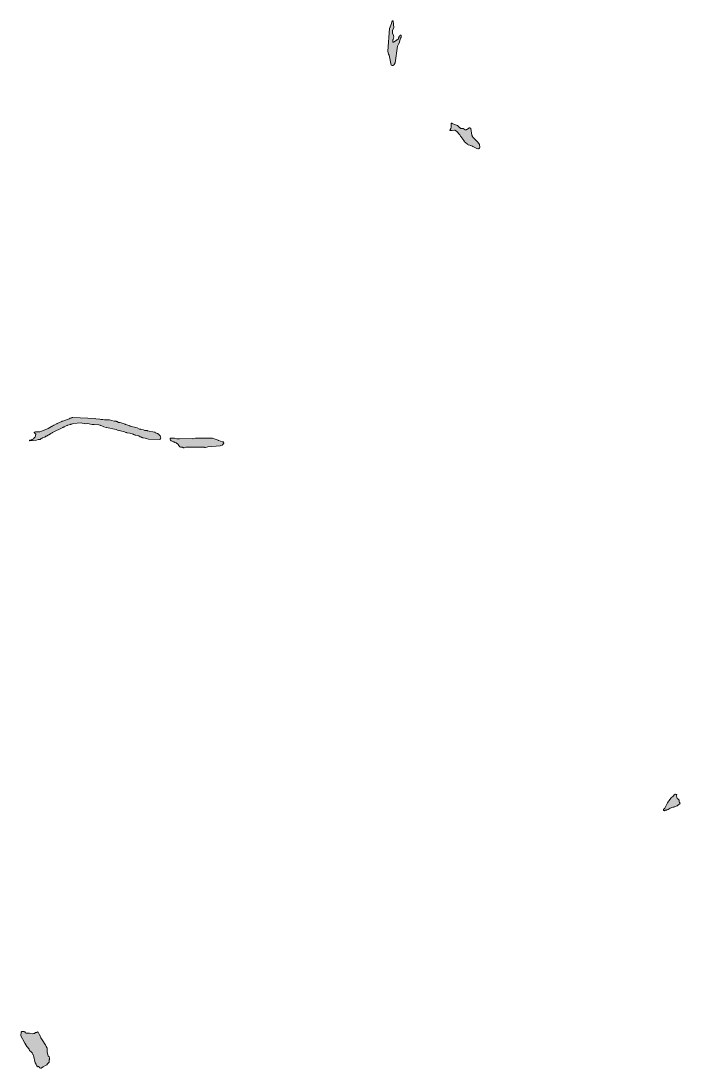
# Model space of a CAD drawing. Header units: inches. Extents: x -230 to 1081, y -574 to 1166.
# Drawn here: x -230 to 196, y -433 to 243 of the extents above; entities that cross this region are included whole.
import ezdxf

# ---------------------------------------------------------------- set-up
doc = ezdxf.new("R2010")
doc.units = ezdxf.units.IN
doc.header["$MEASUREMENT"] = 0
doc.layers.add('Layer 1', color=7, linetype='Continuous')

# ---------------------------------------------------------------- blocks, each defined once
blk = doc.blocks.new('block 2')
at = {"layer": 'Layer 1', "true_color": 0xffffff}
h = blk.add_hatch(color=7, dxfattribs=at)
h.dxf.hatch_style = 2
h.paths.add_polyline_path([(15.59, 234.26), (15.42, 234.13), (15.17, 233.79), (15.13, 233.78), (15, 233.79), (14.96, 233.79), (14.85, 233.58), (14.8, 233.55), (14.68, 233.51), (14.64, 233.47), (14.63, 233.4), (14.65, 233.23), (14.64, 233.15), (14.27, 232.52), (14.15, 231.93), (14.02, 231.69), (13.37, 231.14), (13.33, 231.13), (13.2, 231.15), (13.16, 231.14), (12.84, 230.83), (11.07, 229.73), (10.69, 229.73), (10.51, 230.19), (10.62, 231.14), (10.83, 231.46), (11.25, 233.26), (11.1, 234.11), (10.46, 235.48), (10.3, 236.33), (10.39, 237.15), (11.15, 239.19), (10.76, 243.25), (10.72, 243.32), (10.57, 243.42), (10.42, 243.42), (10.19, 243.32), (10.09, 243.11), (9.9, 243), (9.87, 243), (9.77, 241.73), (8.82, 239.51), (8.81, 239.43), (8.83, 239.26), (8.82, 239.19), (8.78, 239.16), (8.64, 239.12), (8.6, 239.08), (8.47, 238.65), (8.39, 238.55), (8.38, 238.52), (7.42, 223.81), (7.84, 222.02), (7.97, 221.83), (7.98, 221.79), (7.96, 221.66), (7.97, 221.61), (8.04, 221.53), (8.23, 221.37), (8.29, 221.3), (9.56, 214.94), (9.62, 214.85), (9.68, 214.81), (10.22, 214.61), (10.54, 214.6), (10.85, 214.68), (11.15, 214.84), (11.25, 215.05), (11.46, 215.26), (12, 216.39), (13.69, 227.12), (14.53, 228.81), (14.54, 228.86), (14.53, 229.03), (14.56, 229.07), (14.59, 229.1), (14.62, 229.11), (14.64, 229.13), (15.49, 232.31), (15.91, 232.73), (15.92, 233.95), (15.8, 234.21)])
h = blk.add_hatch(color=7, dxfattribs=at)
h.dxf.hatch_style = 2
h.paths.add_polyline_path([(66.54, 163.57), (66.42, 163.7), (66.4, 163.74), (66.42, 163.86), (66.42, 163.91), (65.86, 164.43), (65.77, 164.71), (65.74, 164.73), (65.71, 164.73), (65.67, 164.76), (64.72, 166.03), (62.39, 168.14), (61.86, 168.99), (61.85, 169.06), (61.87, 169.23), (61.86, 169.31), (61.65, 169.52), (60.95, 173.84), (60.91, 173.97), (60.7, 174.16), (60.41, 174.3), (60.1, 174.38), (59.85, 174.39), (59.76, 174.35), (59.76, 174.27), (59.77, 174.17), (59.74, 174.07), (59.67, 174.01), (59.52, 174.01), (59.43, 173.97), (59.28, 173.81), (59.21, 173.75), (59.17, 173.75), (59.05, 173.76), (59, 173.75), (58.98, 173.72), (58.93, 173.58), (58.9, 173.54), (58.16, 173.33), (57.94, 173.12), (57.6, 173.03), (57.32, 173.09), (55.93, 173.86), (54.56, 173.97), (54.34, 174.18), (54.24, 174.21), (54.02, 174.24), (53.92, 174.29), (52.64, 175.65), (52.33, 175.87), (49.26, 176.91), (48.84, 177.25), (48.66, 177.33), (48.48, 177.36), (48.32, 177.33), (48.2, 177.25), (48.19, 177.18), (48.23, 177.12), (48.31, 177.04), (48.31, 175.03), (48.29, 174.95), (48.2, 174.81), (48.1, 173.86), (47.89, 173.65), (47.85, 173.54), (47.82, 173.33), (47.78, 173.23), (47.74, 173.26), (47.53, 173.1), (47.34, 172.85), (47.36, 172.59), (47.5, 172.53), (49.01, 172.54), (50.43, 172.86), (50.64, 172.8), (51.7, 172.17), (53.92, 169.84), (54.34, 168.99), (54.5, 168.84), (56.41, 166.17), (56.57, 166.03), (56.61, 165.92), (56.63, 165.7), (56.67, 165.6), (58.79, 163.7), (58.83, 163.69), (58.96, 163.7), (59, 163.7), (59.24, 163.44), (59.32, 163.38), (60.38, 163.17), (60.7, 162.96), (61.02, 162.85), (61.33, 162.64), (62.07, 162.43), (62.23, 162.26), (64.88, 160.96), (65.41, 160.84), (65.91, 160.83), (66.31, 160.94), (66.6, 161.3), (66.69, 161.8), (66.59, 163.43)])
h = blk.add_hatch(color=7, dxfattribs=at)
h.dxf.hatch_style = 2
h.paths.add_polyline_path([(-139.74, -24.79), (-140.16, -24.35), (-140.47, -23.82), (-140.58, -23.69), (-140.79, -23.61), (-140.86, -23.56), (-140.87, -23.5), (-140.87, -23.44), (-140.9, -23.4), (-141, -23.35), (-141.22, -23.32), (-141.32, -23.29), (-142.06, -22.87), (-142.91, -22.65), (-142.92, -22.64), (-143.24, -22.36), (-143.46, -22.23), (-147.83, -21.4), (-147.99, -21.28), (-148.03, -21.27), (-149.69, -21.17), (-150.54, -20.85), (-152.12, -20.64), (-152.28, -20.47), (-152.33, -20.43), (-153.08, -20.32), (-154.45, -19.58), (-159.01, -18.42), (-159.12, -18.33), (-159.4, -18.22), (-159.59, -18.19), (-159.61, -18.16), (-159.62, -18.13), (-159.64, -18.1), (-162.15, -17.34), (-162.29, -17.25), (-165.52, -16.18), (-165.54, -16.15), (-165.55, -16.12), (-165.57, -16.09), (-165.82, -16.03), (-166.36, -16.03), (-166.63, -15.98), (-167.56, -15.4), (-167.87, -15.33), (-168.01, -15.24), (-169.49, -15.24), (-172.45, -14.4), (-175.73, -14.4), (-176.69, -14.18), (-177.96, -14.18), (-178.7, -13.97), (-181.24, -13.76), (-181.77, -13.55), (-196.17, -12.81), (-196.23, -12.82), (-196.25, -12.85), (-196.28, -12.91), (-196.6, -12.89), (-196.7, -12.91), (-196.73, -12.95), (-196.77, -13.09), (-196.81, -13.12), (-197.76, -13.23), (-198.08, -13.44), (-198.13, -13.45), (-198.24, -13.43), (-198.29, -13.44), (-198.31, -13.48), (-198.36, -13.62), (-198.39, -13.65), (-201.57, -14.71), (-201.89, -14.92), (-202.84, -15.14), (-202.93, -15.2), (-203.16, -15.45), (-206.16, -16.73), (-206.44, -16.94), (-206.48, -16.95), (-206.65, -16.94), (-208.19, -17.81), (-208.51, -17.9), (-208.53, -17.93), (-208.54, -17.97), (-208.56, -18), (-209.17, -18.3), (-209.3, -18.42), (-209.34, -18.43), (-209.47, -18.41), (-209.51, -18.42), (-209.54, -18.46), (-209.59, -18.59), (-209.62, -18.63), (-209.69, -18.67), (-209.85, -18.7), (-212.05, -19.9), (-212.37, -20.22), (-217.51, -22.07), (-219.46, -22.02), (-219.56, -22.04), (-219.74, -22.11), (-219.89, -22.12), (-220.17, -22.02), (-220.31, -22.02), (-221.05, -22.34), (-221.08, -22.58), (-220.96, -22.75), (-220.75, -22.89), (-220.06, -23.61), (-219.99, -23.82), (-220.42, -25.41), (-220.49, -25.49), (-220.84, -25.72), (-221.58, -26.57), (-221.85, -26.77), (-222.41, -27.02), (-222.64, -27.21), (-222.68, -27.22), (-222.81, -27.2), (-222.85, -27.21), (-223.01, -27.38), (-223.06, -27.42), (-223.79, -27.48), (-224.09, -27.57), (-224.12, -27.84), (-224.06, -27.92), (-223.96, -27.95), (-219.59, -27.56), (-218.4, -27), (-218.21, -26.98), (-217.77, -27.1), (-217.5, -27.07), (-217.31, -26.97), (-216.6, -26.36), (-215.97, -26.25), (-215.76, -26.04), (-214.28, -25.51), (-213.53, -24.98), (-213.44, -24.95), (-213.22, -24.92), (-210.51, -23.34), (-210.41, -23.23), (-210.36, -23.18), (-209.41, -22.76), (-209.19, -22.55), (-202.52, -19.27), (-202.36, -19.09), (-202.31, -19.05), (-202.21, -19.04), (-201.99, -19.07), (-201.89, -19.05), (-201.68, -18.84), (-201.25, -18.74), (-199.88, -18.1), (-199.71, -18.11), (-199.66, -18.1), (-199.51, -17.93), (-199.45, -17.89), (-198.5, -17.68), (-198.45, -17.65), (-198.43, -17.62), (-198.41, -17.59), (-198.39, -17.57), (-197.65, -17.47), (-197.33, -17.25), (-196.81, -17.15), (-195.85, -16.72), (-190.66, -16.3), (-190.13, -16.51), (-188.55, -16.62), (-188.47, -16.66), (-188.39, -16.79), (-188.33, -16.83), (-187.91, -16.91), (-186.53, -16.83), (-183.68, -17.47), (-182.72, -17.36), (-182.43, -17.44), (-179.23, -17.57), (-178.52, -17.88), (-178.38, -18), (-178.34, -18.01), (-178.17, -18), (-177.43, -18.21), (-176.1, -18.86), (-176.08, -18.89), (-176.07, -18.92), (-176.05, -18.95), (-174.5, -19.28), (-174.36, -19.37), (-168.01, -20.64), (-167.26, -21.07), (-166.31, -21.17), (-166.27, -21.2), (-166.21, -21.28), (-162.71, -22.02), (-161.86, -22.44), (-161.33, -22.55), (-161.12, -22.65), (-159.22, -22.97), (-157.21, -23.71), (-156.99, -23.92), (-156.15, -24.03), (-155.83, -24.24), (-153.5, -24.77), (-152.65, -25.41), (-151.81, -25.51), (-151.59, -25.72), (-151.17, -25.83), (-151.12, -25.85), (-151.1, -25.89), (-151.08, -25.92), (-151.06, -25.94), (-150.67, -26.05), (-149.48, -26.15), (-148.84, -26.47), (-147.32, -26.79), (-139.91, -26.97), (-139.63, -26.89), (-139.62, -26.85), (-139.63, -26.68), (-139.59, -26.65), (-139.46, -26.6), (-139.42, -26.57), (-139.35, -26.12), (-139.5, -25.3)])
h = blk.add_hatch(color=7, dxfattribs=at)
h.dxf.hatch_style = 2
h.paths.add_polyline_path([(-98.76, -28.79), (-98.92, -28.66), (-99.71, -28.58), (-101.83, -27.74), (-101.9, -27.73), (-102.07, -27.75), (-102.15, -27.74), (-102.17, -27.7), (-102.22, -27.56), (-102.25, -27.52), (-103.48, -27.08), (-103.5, -27.05), (-103.5, -27.02), (-103.52, -27), (-105.85, -26.25), (-116.97, -26.25), (-118.45, -26.68), (-118.59, -26.65), (-118.98, -26.47), (-127.24, -26.68), (-127.31, -26.66), (-127.45, -26.57), (-127.59, -26.58), (-127.88, -26.68), (-128.94, -26.68), (-130.42, -26.25), (-132.43, -26.15), (-132.49, -26.16), (-132.51, -26.19), (-132.52, -26.23), (-132.54, -26.25), (-132.82, -26.29), (-133.16, -26.26), (-133.28, -26.36), (-133.33, -26.66), (-133.23, -27.03), (-132.96, -27.52), (-132.59, -27.84), (-130.88, -28.55), (-130.58, -28.75), (-130.34, -28.81), (-130.21, -28.9), (-129.46, -29.22), (-128.83, -29.64), (-128.5, -29.7), (-128.41, -29.75), (-128.3, -30.07), (-127.94, -30.54), (-127.88, -30.7), (-127, -31.7), (-126.96, -31.82), (-126.92, -31.87), (-126.62, -32.05), (-125.23, -32.08), (-125.01, -32.15), (-124.77, -32.34), (-124.59, -32.39), (-124.18, -32.39), (-123.22, -32.08), (-111.11, -31.96), (-111.04, -31.97), (-111.01, -32.02), (-110.99, -32.14), (-110.94, -32.18), (-110.41, -32.29), (-108.82, -31.76), (-100.88, -31.23), (-100.56, -31.02), (-99.71, -30.7), (-99.21, -30.33), (-99.04, -30.1), (-98.97, -29.85), (-98.93, -29.77), (-98.72, -29.71), (-98.65, -29.64), (-98.62, -29.42), (-98.64, -29.16)])
h = blk.add_hatch(color=7, dxfattribs=at)
h.dxf.hatch_style = 2
h.paths.add_polyline_path([(195.75, -261.57), (195.59, -261.2), (195.48, -260.14), (194.6, -259.36), (194.32, -258.98), (193.9, -257.29), (193.91, -257.04), (194.02, -256.75), (194, -256.65), (193.87, -256.52), (193.66, -256.38), (193.26, -256.23), (193.18, -256.24), (193.13, -256.27), (193.08, -256.31), (193.05, -256.33), (192.84, -256.39), (192.7, -256.46), (192.41, -256.76), (192.1, -256.97), (192.06, -257.05), (192.03, -257.21), (191.99, -257.29), (191.25, -258.03), (190.72, -258.24), (190.69, -258.28), (190.64, -258.41), (190.61, -258.45), (190.54, -258.49), (190.37, -258.52), (190.3, -258.56), (188.81, -260.57), (188.6, -261.1), (188.57, -261.12), (188.43, -261.17), (188.39, -261.2), (188.35, -261.31), (188.32, -261.53), (188.28, -261.63), (188.22, -261.68), (188.03, -261.78), (187.97, -261.84), (187.86, -262.37), (186.27, -265.33), (185.43, -266.18), (185.37, -266.62), (185.6, -266.87), (185.97, -266.96), (186.38, -266.92), (186.43, -266.87), (186.54, -266.67), (186.59, -266.6), (186.8, -266.53), (187.44, -266.5), (187.6, -266.32), (187.65, -266.29), (188.46, -266.14), (189.71, -265.33), (191.46, -264.7), (192.31, -264.59), (192.37, -264.51), (194.22, -263.71), (194.43, -263.68), (194.53, -263.64), (194.56, -263.6), (194.61, -263.47), (194.64, -263.43), (194.68, -263.42), (194.81, -263.44), (194.85, -263.43), (194.86, -263.38), (194.84, -263.25), (194.85, -263.22), (194.92, -263.18), (195.17, -263.11), (195.35, -262.99), (195.92, -262.44), (196.09, -262.18), (196.12, -262.05), (196.07, -261.9)])
h = blk.add_hatch(color=7, dxfattribs=at)
h.dxf.hatch_style = 2
h.paths.add_polyline_path([(-211.47, -425.94), (-211.59, -425.8), (-211.79, -425.73), (-211.81, -425.71), (-211.82, -425.67), (-212, -425.47), (-212.79, -422.67), (-212.58, -421.61), (-212.58, -420.45), (-212.79, -420.24), (-212.8, -420.19), (-212.79, -420.08), (-212.79, -420.03), (-212.83, -420), (-212.96, -419.95), (-213, -419.92), (-213.43, -419.28), (-213.75, -418.33), (-214.02, -418.04), (-214.2, -417.73), (-214.24, -417.56), (-214.28, -417.48), (-214.34, -417.43), (-214.53, -417.33), (-214.59, -417.27), (-214.7, -416.96), (-216.82, -413.78), (-216.92, -413.04), (-217.19, -412.7), (-217.24, -412.61), (-217.29, -412.44), (-217.51, -412.1), (-217.57, -411.92), (-217.6, -411.9), (-217.64, -411.89), (-217.66, -411.87), (-218.57, -410.11), (-218.93, -409.86), (-219.16, -409.84), (-219.2, -409.91), (-219.25, -410.03), (-219.46, -410.18), (-219.68, -410.24), (-220.21, -410.28), (-220.95, -410.92), (-221.07, -410.94), (-221.48, -410.92), (-221.52, -410.94), (-221.58, -411.03), (-222.22, -411.24), (-224.02, -410.81), (-226.35, -410.71), (-226.67, -410.47), (-227.19, -409.78), (-227.62, -409.54), (-228.79, -409.55), (-229.1, -409.65), (-229.28, -409.85), (-229.4, -410.11), (-229.62, -412.23), (-229.48, -412.82), (-227.62, -416.21), (-227.61, -416.25), (-227.62, -416.38), (-227.62, -416.43), (-227.58, -416.45), (-227.45, -416.5), (-227.4, -416.53), (-227.4, -416.6), (-227.42, -416.78), (-227.4, -416.85), (-227.09, -417.17), (-225.74, -419.37), (-225.69, -419.44), (-225.6, -419.5), (-224.33, -421.08), (-224.02, -422.04), (-223.87, -422.19), (-223.28, -422.57), (-222.43, -423.52), (-222.42, -423.56), (-222.43, -423.69), (-222.43, -423.73), (-222.15, -424.07), (-222.1, -424.21), (-222.07, -424.23), (-222.04, -424.24), (-222, -424.26), (-221.57, -425.07), (-220.44, -429.79), (-219.78, -430.83), (-219.73, -431.02), (-219.68, -431.57), (-219.46, -431.67), (-219.4, -431.75), (-219.31, -431.92), (-219.25, -431.99), (-219.24, -432.03), (-219.26, -432.16), (-219.25, -432.2), (-219.02, -432.38), (-218.49, -432.28), (-218.09, -432.31), (-218.01, -432.36), (-217.88, -432.62), (-217.56, -432.84), (-217.55, -432.88), (-217.56, -433), (-217.56, -433.05), (-217.37, -433.17), (-217.02, -433.25), (-216.39, -433.26), (-216.34, -433.24), (-216.32, -433.21), (-216.31, -433.17), (-215.33, -432.41), (-213.85, -431.67), (-213.43, -431.35), (-212.9, -431.14), (-212.44, -430.52), (-211.55, -429.73), (-211.42, -429.55), (-211.4, -429.48), (-211.42, -429.24), (-211.4, -429.17), (-211.31, -429.03), (-211.32, -428.88), (-211.42, -428.5), (-211.33, -428.36), (-211.31, -428.28), (-211.33, -428.19), (-211.4, -428.03), (-211.42, -427.97), (-211.21, -427.75), (-211.16, -427.36), (-211.2, -426.93)])
at = {"layer": 'Layer 1', "lineweight": 0}
for points in [[(15.59, 234.26), (15.42, 234.13), (15.17, 233.79), (15.13, 233.78), (15, 233.79), (14.96, 233.79), (14.85, 233.58), (14.8, 233.55), (14.68, 233.51), (14.64, 233.47), (14.63, 233.4), (14.65, 233.23), (14.64, 233.15), (14.27, 232.52), (14.15, 231.93), (14.02, 231.69), (13.37, 231.14), (13.33, 231.13), (13.2, 231.15), (13.16, 231.14), (12.84, 230.83), (11.07, 229.73), (10.69, 229.73), (10.51, 230.19), (10.62, 231.14), (10.83, 231.46), (11.25, 233.26), (11.1, 234.11), (10.46, 235.48), (10.3, 236.33), (10.39, 237.15), (11.15, 239.19), (10.76, 243.25), (10.72, 243.32), (10.57, 243.42), (10.42, 243.42), (10.19, 243.32), (10.09, 243.11), (9.9, 243), (9.87, 243), (9.77, 241.73), (8.82, 239.51), (8.81, 239.43), (8.83, 239.26), (8.82, 239.19), (8.78, 239.16), (8.64, 239.12), (8.6, 239.08), (8.47, 238.65), (8.39, 238.55), (8.38, 238.52), (7.42, 223.81), (7.84, 222.02), (7.97, 221.83), (7.98, 221.79), (7.96, 221.66), (7.97, 221.61), (8.04, 221.53), (8.23, 221.37), (8.29, 221.3), (9.56, 214.94), (9.62, 214.85), (9.68, 214.81), (10.22, 214.61), (10.54, 214.6), (10.85, 214.68), (11.15, 214.84), (11.25, 215.05), (11.46, 215.26), (12, 216.39), (13.69, 227.12), (14.53, 228.81), (14.54, 228.86), (14.53, 229.03), (14.56, 229.07), (14.59, 229.1), (14.62, 229.11), (14.64, 229.13), (15.49, 232.31), (15.91, 232.73), (15.92, 233.95), (15.8, 234.21), (15.59, 234.26)], [(66.54, 163.57), (66.42, 163.7), (66.4, 163.74), (66.42, 163.86), (66.42, 163.91), (65.86, 164.43), (65.77, 164.71), (65.74, 164.73), (65.71, 164.73), (65.67, 164.76), (64.72, 166.03), (62.39, 168.14), (61.86, 168.99), (61.85, 169.06), (61.87, 169.23), (61.86, 169.31), (61.65, 169.52), (60.95, 173.84), (60.91, 173.97), (60.7, 174.16), (60.41, 174.3), (60.1, 174.38), (59.85, 174.39), (59.76, 174.35), (59.76, 174.27), (59.77, 174.17), (59.74, 174.07), (59.67, 174.01), (59.52, 174.01), (59.43, 173.97), (59.28, 173.81), (59.21, 173.75), (59.17, 173.75), (59.05, 173.76), (59, 173.75), (58.98, 173.72), (58.93, 173.58), (58.9, 173.54), (58.16, 173.33), (57.94, 173.12), (57.6, 173.03), (57.32, 173.09), (55.93, 173.86), (54.56, 173.97), (54.34, 174.18), (54.24, 174.21), (54.02, 174.24), (53.92, 174.29), (52.64, 175.65), (52.33, 175.87), (49.26, 176.91), (48.84, 177.25), (48.66, 177.33), (48.48, 177.36), (48.32, 177.33), (48.2, 177.25), (48.19, 177.18), (48.23, 177.12), (48.31, 177.04), (48.31, 175.03), (48.29, 174.95), (48.2, 174.81), (48.1, 173.86), (47.89, 173.65), (47.85, 173.54), (47.82, 173.33), (47.78, 173.23), (47.74, 173.26), (47.53, 173.1), (47.34, 172.85), (47.36, 172.59), (47.5, 172.53), (49.01, 172.54), (50.43, 172.86), (50.64, 172.8), (51.7, 172.17), (53.92, 169.84), (54.34, 168.99), (54.5, 168.84), (56.41, 166.17), (56.57, 166.03), (56.61, 165.92), (56.63, 165.7), (56.67, 165.6), (58.79, 163.7), (58.83, 163.69), (58.96, 163.7), (59, 163.7), (59.24, 163.44), (59.32, 163.38), (60.38, 163.17), (60.7, 162.96), (61.02, 162.85), (61.33, 162.64), (62.07, 162.43), (62.23, 162.26), (64.88, 160.96), (65.41, 160.84), (65.91, 160.83), (66.31, 160.94), (66.6, 161.3), (66.69, 161.8), (66.59, 163.43), (66.54, 163.57)], [(-139.74, -24.79), (-140.16, -24.35), (-140.47, -23.82), (-140.58, -23.69), (-140.79, -23.61), (-140.86, -23.56), (-140.87, -23.5), (-140.87, -23.44), (-140.9, -23.4), (-141, -23.35), (-141.22, -23.32), (-141.32, -23.29), (-142.06, -22.87), (-142.91, -22.65), (-142.92, -22.64), (-143.24, -22.36), (-143.46, -22.23), (-147.83, -21.4), (-147.99, -21.28), (-148.03, -21.27), (-149.69, -21.17), (-150.54, -20.85), (-152.12, -20.64), (-152.28, -20.47), (-152.33, -20.43), (-153.08, -20.32), (-154.45, -19.58), (-159.01, -18.42), (-159.12, -18.33), (-159.4, -18.22), (-159.59, -18.19), (-159.61, -18.16), (-159.62, -18.13), (-159.64, -18.1), (-162.15, -17.34), (-162.29, -17.25), (-165.52, -16.18), (-165.54, -16.15), (-165.55, -16.12), (-165.57, -16.09), (-165.82, -16.03), (-166.36, -16.03), (-166.63, -15.98), (-167.56, -15.4), (-167.87, -15.33), (-168.01, -15.24), (-169.49, -15.24), (-172.45, -14.4), (-175.73, -14.4), (-176.69, -14.18), (-177.96, -14.18), (-178.7, -13.97), (-181.24, -13.76), (-181.77, -13.55), (-196.17, -12.81), (-196.23, -12.82), (-196.25, -12.85), (-196.28, -12.91), (-196.6, -12.89), (-196.7, -12.91), (-196.73, -12.95), (-196.77, -13.09), (-196.81, -13.12), (-197.76, -13.23), (-198.08, -13.44), (-198.13, -13.45), (-198.24, -13.43), (-198.29, -13.44), (-198.31, -13.48), (-198.36, -13.62), (-198.39, -13.65), (-201.57, -14.71), (-201.89, -14.92), (-202.84, -15.14), (-202.93, -15.2), (-203.16, -15.45), (-206.16, -16.73), (-206.44, -16.94), (-206.48, -16.95), (-206.65, -16.94), (-208.19, -17.81), (-208.51, -17.9), (-208.53, -17.93), (-208.54, -17.97), (-208.56, -18), (-209.17, -18.3), (-209.3, -18.42), (-209.34, -18.43), (-209.47, -18.41), (-209.51, -18.42), (-209.54, -18.46), (-209.59, -18.59), (-209.62, -18.63), (-209.69, -18.67), (-209.85, -18.7), (-212.05, -19.9), (-212.37, -20.22), (-217.51, -22.07), (-219.46, -22.02), (-219.56, -22.04), (-219.74, -22.11), (-219.89, -22.12), (-220.17, -22.02), (-220.31, -22.02), (-221.05, -22.34), (-221.08, -22.58), (-220.96, -22.75), (-220.75, -22.89), (-220.06, -23.61), (-219.99, -23.82), (-220.42, -25.41), (-220.49, -25.49), (-220.84, -25.72), (-221.58, -26.57), (-221.85, -26.77), (-222.41, -27.02), (-222.64, -27.21), (-222.68, -27.22), (-222.81, -27.2), (-222.85, -27.21), (-223.01, -27.38), (-223.06, -27.42), (-223.79, -27.48), (-224.09, -27.57), (-224.12, -27.84), (-224.06, -27.92), (-223.96, -27.95), (-219.59, -27.56), (-218.4, -27), (-218.21, -26.98), (-217.77, -27.1), (-217.5, -27.07), (-217.31, -26.97), (-216.6, -26.36), (-215.97, -26.25), (-215.76, -26.04), (-214.28, -25.51), (-213.53, -24.98), (-213.44, -24.95), (-213.22, -24.92), (-210.51, -23.34), (-210.41, -23.23), (-210.36, -23.18), (-209.41, -22.76), (-209.19, -22.55), (-202.52, -19.27), (-202.36, -19.09), (-202.31, -19.05), (-202.21, -19.04), (-201.99, -19.07), (-201.89, -19.05), (-201.68, -18.84), (-201.25, -18.74), (-199.88, -18.1), (-199.71, -18.11), (-199.66, -18.1), (-199.51, -17.93), (-199.45, -17.89), (-198.5, -17.68), (-198.45, -17.65), (-198.43, -17.62), (-198.41, -17.59), (-198.39, -17.57), (-197.65, -17.47), (-197.33, -17.25), (-196.81, -17.15), (-195.85, -16.72), (-190.66, -16.3), (-190.13, -16.51), (-188.55, -16.62), (-188.47, -16.66), (-188.39, -16.79), (-188.33, -16.83), (-187.91, -16.91), (-186.53, -16.83), (-183.68, -17.47), (-182.72, -17.36), (-182.43, -17.44), (-179.23, -17.57), (-178.52, -17.88), (-178.38, -18), (-178.34, -18.01), (-178.17, -18), (-177.43, -18.21), (-176.1, -18.86), (-176.08, -18.89), (-176.07, -18.92), (-176.05, -18.95), (-174.5, -19.28), (-174.36, -19.37), (-168.01, -20.64), (-167.26, -21.07), (-166.31, -21.17), (-166.27, -21.2), (-166.21, -21.28), (-162.71, -22.02), (-161.86, -22.44), (-161.33, -22.55), (-161.12, -22.65), (-159.22, -22.97), (-157.21, -23.71), (-156.99, -23.92), (-156.15, -24.03), (-155.83, -24.24), (-153.5, -24.77), (-152.65, -25.41), (-151.81, -25.51), (-151.59, -25.72), (-151.17, -25.83), (-151.12, -25.85), (-151.1, -25.89), (-151.08, -25.92), (-151.06, -25.94), (-150.67, -26.05), (-149.48, -26.15), (-148.84, -26.47), (-147.32, -26.79), (-139.91, -26.97), (-139.63, -26.89), (-139.62, -26.85), (-139.63, -26.68), (-139.59, -26.65), (-139.46, -26.6), (-139.42, -26.57), (-139.35, -26.12), (-139.5, -25.3), (-139.74, -24.79)], [(-98.76, -28.79), (-98.92, -28.66), (-99.71, -28.58), (-101.83, -27.74), (-101.9, -27.73), (-102.07, -27.75), (-102.15, -27.74), (-102.17, -27.7), (-102.22, -27.56), (-102.25, -27.52), (-103.48, -27.08), (-103.5, -27.05), (-103.5, -27.02), (-103.52, -27), (-105.85, -26.25), (-116.97, -26.25), (-118.45, -26.68), (-118.59, -26.65), (-118.98, -26.47), (-127.24, -26.68), (-127.31, -26.66), (-127.45, -26.57), (-127.59, -26.58), (-127.88, -26.68), (-128.94, -26.68), (-130.42, -26.25), (-132.43, -26.15), (-132.49, -26.16), (-132.51, -26.19), (-132.52, -26.23), (-132.54, -26.25), (-132.82, -26.29), (-133.16, -26.26), (-133.28, -26.36), (-133.33, -26.66), (-133.23, -27.03), (-132.96, -27.52), (-132.59, -27.84), (-130.88, -28.55), (-130.58, -28.75), (-130.34, -28.81), (-130.21, -28.9), (-129.46, -29.22), (-128.83, -29.64), (-128.5, -29.7), (-128.41, -29.75), (-128.3, -30.07), (-127.94, -30.54), (-127.88, -30.7), (-127, -31.7), (-126.96, -31.82), (-126.92, -31.87), (-126.62, -32.05), (-125.23, -32.08), (-125.01, -32.15), (-124.77, -32.34), (-124.59, -32.39), (-124.18, -32.39), (-123.22, -32.08), (-111.11, -31.96), (-111.04, -31.97), (-111.01, -32.02), (-110.99, -32.14), (-110.94, -32.18), (-110.41, -32.29), (-108.82, -31.76), (-100.88, -31.23), (-100.56, -31.02), (-99.71, -30.7), (-99.21, -30.33), (-99.04, -30.1), (-98.97, -29.85), (-98.93, -29.77), (-98.72, -29.71), (-98.65, -29.64), (-98.62, -29.42), (-98.64, -29.16), (-98.76, -28.79)], [(195.75, -261.57), (195.59, -261.2), (195.48, -260.14), (194.6, -259.36), (194.32, -258.98), (193.9, -257.29), (193.91, -257.04), (194.02, -256.75), (194, -256.65), (193.87, -256.52), (193.66, -256.38), (193.26, -256.23), (193.18, -256.24), (193.13, -256.27), (193.08, -256.31), (193.05, -256.33), (192.84, -256.39), (192.7, -256.46), (192.41, -256.76), (192.1, -256.97), (192.06, -257.05), (192.03, -257.21), (191.99, -257.29), (191.25, -258.03), (190.72, -258.24), (190.69, -258.28), (190.64, -258.41), (190.61, -258.45), (190.54, -258.49), (190.37, -258.52), (190.3, -258.56), (188.81, -260.57), (188.6, -261.1), (188.57, -261.12), (188.43, -261.17), (188.39, -261.2), (188.35, -261.31), (188.32, -261.53), (188.28, -261.63), (188.22, -261.68), (188.03, -261.78), (187.97, -261.84), (187.86, -262.37), (186.27, -265.33), (185.43, -266.18), (185.37, -266.62), (185.6, -266.87), (185.97, -266.96), (186.38, -266.92), (186.43, -266.87), (186.54, -266.67), (186.59, -266.6), (186.8, -266.53), (187.44, -266.5), (187.6, -266.32), (187.65, -266.29), (188.46, -266.14), (189.71, -265.33), (191.46, -264.7), (192.31, -264.59), (192.37, -264.51), (194.22, -263.71), (194.43, -263.68), (194.53, -263.64), (194.56, -263.6), (194.61, -263.47), (194.64, -263.43), (194.68, -263.42), (194.81, -263.44), (194.85, -263.43), (194.86, -263.38), (194.84, -263.25), (194.85, -263.22), (194.92, -263.18), (195.17, -263.11), (195.35, -262.99), (195.92, -262.44), (196.09, -262.18), (196.12, -262.05), (196.07, -261.9), (195.75, -261.57)], [(-211.47, -425.94), (-211.59, -425.8), (-211.79, -425.73), (-211.81, -425.71), (-211.82, -425.67), (-212, -425.47), (-212.79, -422.67), (-212.58, -421.61), (-212.58, -420.45), (-212.79, -420.24), (-212.8, -420.19), (-212.79, -420.08), (-212.79, -420.03), (-212.83, -420), (-212.96, -419.95), (-213, -419.92), (-213.43, -419.28), (-213.75, -418.33), (-214.02, -418.04), (-214.2, -417.73), (-214.24, -417.56), (-214.28, -417.48), (-214.34, -417.43), (-214.53, -417.33), (-214.59, -417.27), (-214.7, -416.96), (-216.82, -413.78), (-216.92, -413.04), (-217.19, -412.7), (-217.24, -412.61), (-217.29, -412.44), (-217.51, -412.1), (-217.57, -411.92), (-217.6, -411.9), (-217.64, -411.89), (-217.66, -411.87), (-218.57, -410.11), (-218.93, -409.86), (-219.16, -409.84), (-219.2, -409.91), (-219.25, -410.03), (-219.46, -410.18), (-219.68, -410.24), (-220.21, -410.28), (-220.95, -410.92), (-221.07, -410.94), (-221.48, -410.92), (-221.52, -410.94), (-221.58, -411.03), (-222.22, -411.24), (-224.02, -410.81), (-226.35, -410.71), (-226.67, -410.47), (-227.19, -409.78), (-227.62, -409.54), (-228.79, -409.55), (-229.1, -409.65), (-229.28, -409.85), (-229.4, -410.11), (-229.62, -412.23), (-229.48, -412.82), (-227.62, -416.21), (-227.61, -416.25), (-227.62, -416.38), (-227.62, -416.43), (-227.58, -416.45), (-227.45, -416.5), (-227.4, -416.53), (-227.4, -416.6), (-227.42, -416.78), (-227.4, -416.85), (-227.09, -417.17), (-225.74, -419.37), (-225.69, -419.44), (-225.6, -419.5), (-224.33, -421.08), (-224.02, -422.04), (-223.87, -422.19), (-223.28, -422.57), (-222.43, -423.52), (-222.42, -423.56), (-222.43, -423.69), (-222.43, -423.73), (-222.15, -424.07), (-222.1, -424.21), (-222.07, -424.23), (-222.04, -424.24), (-222, -424.26), (-221.57, -425.07), (-220.44, -429.79), (-219.78, -430.83), (-219.73, -431.02), (-219.68, -431.57), (-219.46, -431.67), (-219.4, -431.75), (-219.31, -431.92), (-219.25, -431.99), (-219.24, -432.03), (-219.26, -432.16), (-219.25, -432.2), (-219.02, -432.38), (-218.49, -432.28), (-218.09, -432.31), (-218.01, -432.36), (-217.88, -432.62), (-217.56, -432.84), (-217.55, -432.88), (-217.56, -433), (-217.56, -433.05), (-217.37, -433.17), (-217.02, -433.25), (-216.39, -433.26), (-216.34, -433.24), (-216.32, -433.21), (-216.31, -433.17), (-215.33, -432.41), (-213.85, -431.67), (-213.43, -431.35), (-212.9, -431.14), (-212.44, -430.52), (-211.55, -429.73), (-211.42, -429.55), (-211.4, -429.48), (-211.42, -429.24), (-211.4, -429.17), (-211.31, -429.03), (-211.32, -428.88), (-211.42, -428.5), (-211.33, -428.36), (-211.31, -428.28), (-211.33, -428.19), (-211.4, -428.03), (-211.42, -427.97), (-211.21, -427.75), (-211.16, -427.36), (-211.2, -426.93), (-211.47, -425.94)]]:
    blk.add_lwpolyline(points, dxfattribs=at)

msp = doc.modelspace()

# ---------------------------------------------------------------- block references
at = {"layer": 'Layer 1'}
msp.add_blockref('block 2', (0, 0), dxfattribs=at)

doc.saveas('drawing.dxf')
